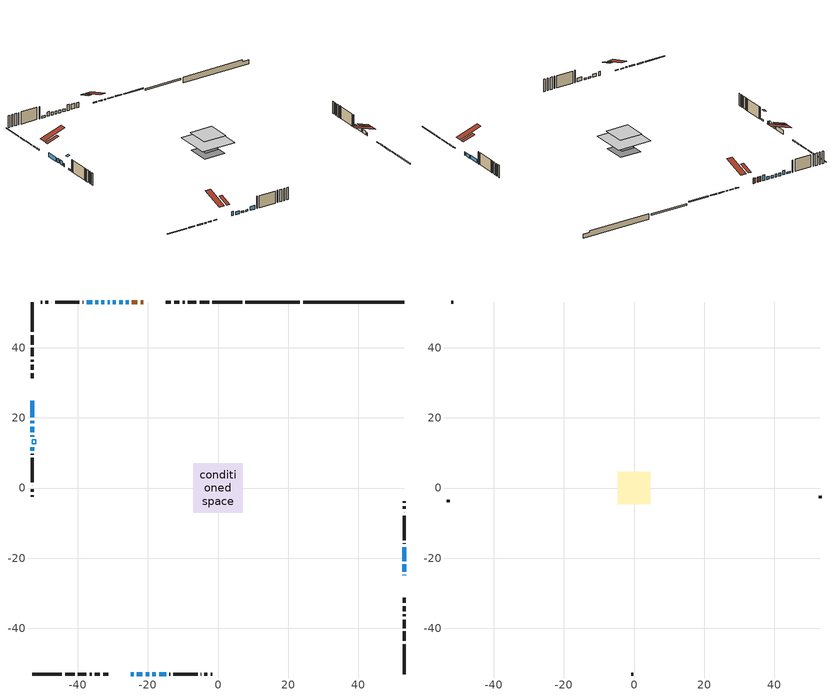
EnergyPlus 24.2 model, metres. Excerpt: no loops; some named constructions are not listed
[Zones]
conditioned space
 floor adiabatic (Floor2 construction): -2.73,-2.73 -2.73,2.73 2.73,2.73 2.73,-2.73 z0.46
 floor adiabatic (AdiabaticFloorConstruction): -7.09,-7.09 -7.09,7.09 7.09,7.09 7.09,-7.09 z2.9
 floor foundation (Slab1 construction): -4.43,-4.43 -4.43,4.43 4.43,4.43 4.43,-4.43 z-1.77
 floor foundation (Slab2 construction): -2.73,-2.73 -2.73,2.73 2.73,2.73 2.73,-2.73 z-0.46
 wall outside (RimJoist1 construction): 6.9,53.06 -1.6,53.06 / -53.06,-53.06 -44.56,-53.06 / -53.06,53.06 -53.06,44.56 / 53.06,-53.06 53.06,-44.56 z0.46:0.76
 wall outside (RimJoist2 construction): -2.53,53.06 -5.26,53.06 / -43.63,-53.06 -40.9,-53.06 / -53.06,43.63 -53.06,40.9 / 53.06,-43.63 53.06,-40.9 z0.46:0.76
 wall outside (RimJoist3 construction): -6.19,53.06 -8.61,53.06 / -39.97,-53.06 -37.55,-53.06 / -53.06,39.97 -53.06,37.55 / 53.06,-39.97 53.06,-37.55 z0.46:0.76
 wall outside (RimJoist4 construction): -9.54,53.06 -10.12,53.06 / -36.62,-53.06 -36.03,-53.06 / -53.06,36.62 -53.06,36.03 / 53.06,-36.62 53.06,-36.03 z0.46:0.76
 wall outside (RimJoist5 construction): -11.05,53.06 -12.49,53.06 / -35.11,-53.06 -33.67,-53.06 / -53.06,35.11 -53.06,33.67 / 53.06,-35.11 53.06,-33.67 z0.46:0.76
 wall outside (RimJoist6 construction): -13.42,53.06 -14.85,53.06 / -32.74,-53.06 -31.3,-53.06 / -53.06,32.74 -53.06,31.3 / 53.06,-32.74 53.06,-31.3 z0.46:0.76
 wall outside (AdiabaticWallConstruction 1): -21.31,53.06 -22.1,53.06 / -23.02,53.06 -24.59,53.06 z0.46:2.49
 wall outside (AdiabaticWallConstruction): 53.06,-24.85 53.06,-24.75 / -53.06,14.98 -53.06,14.64 / -23.13,-53.06 -21.55,-53.06 / -30.89,53.06 -31.52,53.06 z0.46:1.68; -53.06,24.85 -53.06,20.13 z0.46:2.08; -25.52,53.06 -26.28,53.06 z0.46:2.75; -24.85,-53.06 -24.06,-53.06 / -53.06,19.2 -53.06,18.41 z0.46:2.09; -53.06,17.48 -53.06,15.91 / -34.21,53.06 -35,53.06 z0.46:2.24; 53.06,-23.82 53.06,-21.79 z0.46:1.83; -27.21,53.06 -28.23,53.06 / -29.15,53.06 -29.97,53.06 z0.46:1.53; -20.63,-53.06 -19.63,-53.06 / -18.71,-53.06 -17.71,-53.06 / -53.06,11.64 -53.06,10.65 z0.46:1.07; 53.06,-20.86 53.06,-16.9 / -16.79,-53.06 -14.8,-53.06 z0.46:1.96; -32.44,53.06 -33.28,53.06 z0.46:1.58; -35.93,53.06 -37.48,53.06 z0.46:1.1
 wall outside (Wall1 construction): -38.4,53.06 -38.6,53.06 / -13.88,-53.06 -13.68,-53.06 / -53.06,9.72 -53.06,9.53 / 53.06,-15.97 53.06,-15.78 z0.46:5.34
 wall outside (Wall2 construction): -39.53,53.06 -46.49,53.06 / -12.75,-53.06 -5.79,-53.06 / -53.06,8.6 -53.06,1.63 / 53.06,-14.85 53.06,-7.88 z0.46:5.34
 wall outside (Wall3 construction): -47.42,53.06 -47.49,53.06 / -4.86,-53.06 -4.79,-53.06 / -53.06,0.7 -53.06,0.63 / 53.06,-6.95 53.06,-6.88 z0.46:5.34
 wall outside (Wall4 construction): -48.42,53.06 -49.23,53.06 / -3.86,-53.06 -3.05,-53.06 / -53.06,-0.29 -53.06,-1.1 / 53.06,-5.96 53.06,-5.15 z0.46:5.34
 wall outside (Wall6 construction): -50.16,53.06 -50.59,53.06 / -2.12,-53.06 -1.69,-53.06 / -53.06,-2.03 -53.06,-2.46 / 53.06,-4.22 53.06,-3.78 z0.46:5.34
 wall foundation (FoundationWall1 construction): 24.3,53.06,-1.77 24.3,53.06,0.46 50.18,53.06,0.46 50.18,53.06,-0.17 53.06,53.06,-0.17 53.06,53.06,-1.77
 wall foundation (FoundationWall2 construction): 23.38,53.06 7.83,53.06 z-0.46:0.15
 window (WindowConstruction 14): 53.06,-24.85 53.06,-24.75 z0.46:1.68
 window (WindowConstruction 5): -53.06,24.85 -53.06,20.13 z0.46:2.08
 window (WindowConstruction 6): -25.52,53.06 -26.28,53.06 z0.46:2.75
 window (WindowConstruction 7): -24.85,-53.06 -24.06,-53.06 z0.46:2.08
 window (WindowConstruction 8): -53.06,19.2 -53.06,18.41 z0.46:2.08
 window (WindowConstruction 9): -53.06,17.48 -53.06,15.91 z0.46:2.24
 window (WindowConstruction 15): -53.06,14.98 -53.06,14.64 z0.46:1.68
 window (WindowConstruction 10): 53.06,-23.82 53.06,-21.79 z0.46:1.83
 window (WindowConstruction 11): -27.21,53.06 -28.22,53.06 z0.46:1.53
 window (WindowConstruction 12): -29.15,53.06 -29.97,53.06 z0.46:1.53
 window (WindowConstruction 13): -23.13,-53.06 -21.55,-53.06 z0.46:1.68
 window (WindowConstruction 17): -20.62,-53.06 -19.63,-53.06 z0.46:1.07
 window (WindowConstruction 18): -18.71,-53.06 -17.71,-53.06 z0.46:1.07
 window (WindowConstruction 16): -30.9,53.06 -31.51,53.06 z0.46:1.68
 window (WindowConstruction 19): -53.06,11.64 -53.06,10.65 z0.46:1.07
 window (WindowConstruction): 53.06,-20.86 53.06,-16.9 z0.46:1.96
 window (WindowConstruction 1): -32.44,53.06 -33.28,53.06 z0.46:1.58
 window (WindowConstruction 2): -16.79,-53.06 -14.8,-53.06 z0.46:1.96
 window (WindowConstruction 3): -34.21,53.06 -35,53.06 z0.46:2.24
 window (WindowConstruction 4): -35.93,53.06 -37.48,53.06 z0.46:1.09
 door (Door): -21.31,53.06 -22.1,53.06 z0.46:2.49
 door (Door 1): -23.02,53.06 -24.59,53.06 z0.46:2.49
 ceiling adiabatic (AdiabaticFloorConstruction): 7.09,-7.09 7.09,7.09 -7.09,7.09 -7.09,-7.09 z2.9
 roof outside (Roof2 construction): -20.38,53.06,5.34 -20.38,48.2,6.96 -19.1,48.2,6.96 -19.1,53.06,5.34; -25.77,-53.06,5.34 -25.77,-48.2,6.96 -27.06,-48.2,6.96 -27.06,-53.06,5.34; -53.06,25.77,5.34 -48.2,25.77,6.96 -48.2,27.06,6.96 -53.06,27.06,5.34; 53.06,-25.77,5.34 48.2,-25.77,6.96 48.2,-27.06,6.96 53.06,-27.06,5.34
 roof outside (AdiabaticRoofConstruction): -53.06,12.57,5.34 -51.98,12.57,5.7 -51.98,13.71,5.7 -53.06,13.71,5.34
 skylight (SkylightConstruction): -53.06,12.57,5.34 -51.98,12.57,5.7 -51.98,13.71,5.7 -53.06,13.71,5.34
attic - vented
 floor to conditioned space (Floor1 construction Reversed): -4.66,-4.66 -4.66,4.66 4.66,4.66 4.66,-4.66 z5.34
 wall outside (Wall7 construction): -51.52,53.06 -52.13,53.06 / -0.76,-53.06 -0.15,-53.06 / -53.06,-3.39 -53.06,-4 / 53.06,-2.86 53.06,-2.25 z0.46:5.34
 roof outside (Roof1 construction): -18.17,53.06,5.34 -18.17,43.98,8.36 -15.78,43.98,8.36 -15.78,53.06,5.34; -27.98,-53.06,5.34 -27.98,-43.98,8.36 -30.38,-43.98,8.36 -30.38,-53.06,5.34; -53.06,27.98,5.34 -43.98,27.98,8.36 -43.98,30.38,8.36 -53.06,30.38,5.34; 53.06,-27.98,5.34 43.98,-27.98,8.36 43.98,-30.38,8.36 53.06,-30.38,5.34
[Schedule:Day:Interval]
mech vent bath fan 1 schedule day: No, 07:00, 0, 08:00, 1, 09:00, 0.2, 24:00, 0
mech vent bath fan 1 schedule default day; misc plug loads schedule default day; general water use schedule default day; clothes dryer exhaust 0 schedule default day; cooling season schedule day; cooling season schedule day 2; cooling season schedule default day; exterior lighting schedule default day; natural vent schedule default day: No, 24:00, 0
misc plug loads schedule day: No, 06:00, 0.705882, 07:00, 0.745098, 08:00, 0.803922, 15:00, 0.823529, 16:00, 0.862745, 17:00, 0.921569, 18:00, 0.980392, 19:00, 1, 20:00, 0.980392, 21:00, 0.941176, 22:00, 0.862745, 23:00, 0.784314, 24:00, 0.72549
general water use schedule day: No, 01:00, 0.315068, 03:00, 0.287671, 04:00, 0.342466, 05:00, 0.369863, 06:00, 0.520548, 07:00, 0.60274, 08:00, 0.534247, 10:00, 0.506849, 11:00, 0.465753, 14:00, 0.479452, 15:00, 0.534247, 16:00, 0.589041, 17:00, 0.69863, 18:00, 0.876712, 19:00, 0.890411, 20:00, 0.986301, 21:00, 1, 22:00, 0.863014, 23:00, 0.616438, 24:00, 0.465753
clothes dryer exhaust 0 schedule day: No, 01:00, 0.123457, 02:00, 0.0740741, 03:00, 0.0493827, 04:00, 0.0246914, 05:00, 0.0493827, 06:00, 0.0740741, 07:00, 0.197531, 08:00, 0.395062, 09:00, 0.592593, 10:00, 0.839506, 11:00, 0.962963, 12:00, 1, 13:00, 0.91358, 14:00, 0.82716, 15:00, 0.716049, 16:00, 0.753086, 17:00, 0.679012, 18:00, 0.666667, 20:00, 0.62963, 21:00, 0.641975, 22:00, 0.666667, 23:00, 0.54321, 24:00, 0.296296
cooling season schedule day 1: No, 24:00, 1
exterior lighting schedule day: No, 01:00, 0.566667, 03:00, 0.524167, 05:00, 0.495833, 06:00, 0.5525, 07:00, 0.623333, 08:00, 0.580833, 09:00, 0.439167, 10:00, 0.354167, 12:00, 0.34, 13:00, 0.354167, 14:00, 0.396667, 15:00, 0.425, 16:00, 0.495833, 17:00, 0.623333, 18:00, 0.793333, 19:00, 0.906667, 20:00, 0.963333, 21:00, 0.991667, 22:00, 0.920833, 23:00, 0.793333, 24:00, 0.665833
exterior lighting schedule day 1: No, 01:00, 0.528571, 03:00, 0.488929, 05:00, 0.4625, 06:00, 0.515357, 07:00, 0.581429, 08:00, 0.541786, 09:00, 0.409643, 10:00, 0.330357, 12:00, 0.317143, 13:00, 0.330357, 14:00, 0.37, 15:00, 0.396429, 16:00, 0.4625, 17:00, 0.581429, 18:00, 0.74, 19:00, 0.845714, 20:00, 0.898571, 21:00, 0.925, 22:00, 0.858929, 23:00, 0.74, 24:00, 0.621071
exterior lighting schedule day 10: No, 01:00, 0.552381, 03:00, 0.510952, 05:00, 0.483333, 06:00, 0.538571, 07:00, 0.607619, 08:00, 0.56619, 09:00, 0.428095, 10:00, 0.345238, 12:00, 0.331429, 13:00, 0.345238, 14:00, 0.386667, 15:00, 0.414286, 16:00, 0.483333, 17:00, 0.607619, 18:00, 0.773333, 19:00, 0.88381, 20:00, 0.939048, 21:00, 0.966667, 22:00, 0.897619, 23:00, 0.773333, 24:00, 0.649048
exterior lighting schedule day 11: No, 01:00, 0.571429, 03:00, 0.528571, 05:00, 0.5, 06:00, 0.557143, 07:00, 0.628571, 08:00, 0.585714, 09:00, 0.442857, 10:00, 0.357143, 12:00, 0.342857, 13:00, 0.357143, 14:00, 0.4, 15:00, 0.428571, 16:00, 0.5, 17:00, 0.628571, 18:00, 0.8, 19:00, 0.914286, 20:00, 0.971429, 21:00, 1, 22:00, 0.928571, 23:00, 0.8, 24:00, 0.671429
exterior lighting schedule day 2: No, 01:00, 0.485714, 03:00, 0.449286, 05:00, 0.425, 06:00, 0.473571, 07:00, 0.534286, 08:00, 0.497857, 09:00, 0.376429, 10:00, 0.303571, 12:00, 0.291429, 13:00, 0.303571, 14:00, 0.34, 15:00, 0.364286, 16:00, 0.425, 17:00, 0.534286, 18:00, 0.68, 19:00, 0.777143, 20:00, 0.825714, 21:00, 0.85, 22:00, 0.789286, 23:00, 0.68, 24:00, 0.570714
exterior lighting schedule day 3: No, 01:00, 0.442857, 03:00, 0.409643, 05:00, 0.3875, 06:00, 0.431786, 07:00, 0.487143, 08:00, 0.453929, 09:00, 0.343214, 10:00, 0.276786, 12:00, 0.265714, 13:00, 0.276786, 14:00, 0.31, 15:00, 0.332143, 16:00, 0.3875, 17:00, 0.487143, 18:00, 0.62, 19:00, 0.708571, 20:00, 0.752857, 21:00, 0.775, 22:00, 0.719643, 23:00, 0.62, 24:00, 0.520357
exterior lighting schedule day 4: No, 01:00, 0.4, 03:00, 0.37, 05:00, 0.35, 06:00, 0.39, 07:00, 0.44, 08:00, 0.41, 09:00, 0.31, 10:00, 0.25, 12:00, 0.24, 13:00, 0.25, 14:00, 0.28, 15:00, 0.3, 16:00, 0.35, 17:00, 0.44, 18:00, 0.56, 19:00, 0.64, 20:00, 0.68, 21:00, 0.7, 22:00, 0.65, 23:00, 0.56, 24:00, 0.47
exterior lighting schedule day 5: No, 01:00, 0.380952, 03:00, 0.352381, 05:00, 0.333333, 06:00, 0.371429, 07:00, 0.419048, 08:00, 0.390476, 09:00, 0.295238, 10:00, 0.238095, 12:00, 0.228571, 13:00, 0.238095, 14:00, 0.266667, 15:00, 0.285714, 16:00, 0.333333, 17:00, 0.419048, 18:00, 0.533333, 19:00, 0.609524, 20:00, 0.647619, 21:00, 0.666667, 22:00, 0.619048, 23:00, 0.533333, 24:00, 0.447619
exterior lighting schedule day 6: No, 01:00, 0.390476, 03:00, 0.36119, 05:00, 0.341667, 06:00, 0.380714, 07:00, 0.429524, 08:00, 0.400238, 09:00, 0.302619, 10:00, 0.244048, 12:00, 0.234286, 13:00, 0.244048, 14:00, 0.273333, 15:00, 0.292857, 16:00, 0.341667, 17:00, 0.429524, 18:00, 0.546667, 19:00, 0.624762, 20:00, 0.66381, 21:00, 0.683333, 22:00, 0.634524, 23:00, 0.546667, 24:00, 0.45881
exterior lighting schedule day 7: No, 01:00, 0.419048, 03:00, 0.387619, 05:00, 0.366667, 06:00, 0.408571, 07:00, 0.460952, 08:00, 0.429524, 09:00, 0.324762, 10:00, 0.261905, 12:00, 0.251429, 13:00, 0.261905, 14:00, 0.293333, 15:00, 0.314286, 16:00, 0.366667, 17:00, 0.460952, 18:00, 0.586667, 19:00, 0.670476, 20:00, 0.712381, 21:00, 0.733333, 22:00, 0.680952, 23:00, 0.586667, 24:00, 0.492381
exterior lighting schedule day 8: No, 01:00, 0.466667, 03:00, 0.431667, 05:00, 0.408333, 06:00, 0.455, 07:00, 0.513333, 08:00, 0.478333, 09:00, 0.361667, 10:00, 0.291667, 12:00, 0.28, 13:00, 0.291667, 14:00, 0.326667, 15:00, 0.35, 16:00, 0.408333, 17:00, 0.513333, 18:00, 0.653333, 19:00, 0.746667, 20:00, 0.793333, 21:00, 0.816667, 22:00, 0.758333, 23:00, 0.653333, 24:00, 0.548333
exterior lighting schedule day 9: No, 01:00, 0.509524, 03:00, 0.47131, 05:00, 0.445833, 06:00, 0.496786, 07:00, 0.560476, 08:00, 0.522262, 09:00, 0.394881, 10:00, 0.318452, 12:00, 0.305714, 13:00, 0.318452, 14:00, 0.356667, 15:00, 0.382143, 16:00, 0.445833, 17:00, 0.560476, 18:00, 0.713333, 19:00, 0.815238, 20:00, 0.86619, 21:00, 0.891667, 22:00, 0.827976, 23:00, 0.713333, 24:00, 0.59869
[Schedule:Week:Daily]
mech vent bath fan 1 schedule Week Rule - Jan1-Dec31: mech vent bath fan 1 schedule day, mech vent bath fan 1 schedule day, mech vent bath fan 1 schedule day, mech vent bath fan 1 schedule day, mech vent bath fan 1 schedule day, mech vent bath fan 1 schedule day, mech vent bath fan 1 schedule day, mech vent bath fan 1 schedule default day, mech vent bath fan 1 schedule default day, mech vent bath fan 1 schedule default day, mech vent bath fan 1 schedule default day, mech vent bath fan 1 schedule default day
misc plug loads schedule Week Rule - Jan1-Dec31: misc plug loads schedule day, misc plug loads schedule day, misc plug loads schedule day, misc plug loads schedule day, misc plug loads schedule day, misc plug loads schedule day, misc plug loads schedule day, misc plug loads schedule default day, misc plug loads schedule default day, misc plug loads schedule default day, misc plug loads schedule default day, misc plug loads schedule default day
general water use schedule Week Rule - Jan1-Dec31: general water use schedule day, general water use schedule day, general water use schedule day, general water use schedule day, general water use schedule day, general water use schedule day, general water use schedule day, general water use schedule default day, general water use schedule default day, general water use schedule default day, general water use schedule default day, general water use schedule default day
clothes dryer exhaust 0 schedule Week Rule - Jan1-Dec31: clothes dryer exhaust 0 schedule day, clothes dryer exhaust 0 schedule day, clothes dryer exhaust 0 schedule day, clothes dryer exhaust 0 schedule day, clothes dryer exhaust 0 schedule day, clothes dryer exhaust 0 schedule day, clothes dryer exhaust 0 schedule day, clothes dryer exhaust 0 schedule default day, clothes dryer exhaust 0 schedule default day, clothes dryer exhaust 0 schedule default day, clothes dryer exhaust 0 schedule default day, clothes dryer exhaust 0 schedule default day
cooling season schedule Week Rule - Jan1-May26: cooling season schedule day, cooling season schedule day, cooling season schedule day, cooling season schedule day, cooling season schedule day, cooling season schedule day, cooling season schedule day, cooling season schedule default day, cooling season schedule default day, cooling season schedule default day, cooling season schedule default day, cooling season schedule default day
cooling season schedule Week Rule - May27-Jun2: cooling season schedule day, cooling season schedule day, cooling season schedule day, cooling season schedule day, cooling season schedule day, cooling season schedule day 1, cooling season schedule day 1, cooling season schedule default day, cooling season schedule default day, cooling season schedule default day, cooling season schedule default day, cooling season schedule default day
cooling season schedule Week Rule - Jun3-Sep29: cooling season schedule day 1, cooling season schedule day 1, cooling season schedule day 1, cooling season schedule day 1, cooling season schedule day 1, cooling season schedule day 1, cooling season schedule day 1, cooling season schedule default day, cooling season schedule default day, cooling season schedule default day, cooling season schedule default day, cooling season schedule default day
cooling season schedule Week Rule - Sep30-Oct6: cooling season schedule day 1, cooling season schedule day 2, cooling season schedule day 2, cooling season schedule day 2, cooling season schedule day 2, cooling season schedule day 2, cooling season schedule day 2, cooling season schedule default day, cooling season schedule default day, cooling season schedule default day, cooling season schedule default day, cooling season schedule default day
cooling season schedule Week Rule - Oct7-Dec31: cooling season schedule day 2, cooling season schedule day 2, cooling season schedule day 2, cooling season schedule day 2, cooling season schedule day 2, cooling season schedule day 2, cooling season schedule day 2, cooling season schedule default day, cooling season schedule default day, cooling season schedule default day, cooling season schedule default day, cooling season schedule default day
exterior lighting schedule Week Rule - Jan1-Jan27: exterior lighting schedule day, exterior lighting schedule day, exterior lighting schedule day, exterior lighting schedule day, exterior lighting schedule day, exterior lighting schedule day, exterior lighting schedule day, exterior lighting schedule default day, exterior lighting schedule default day, exterior lighting schedule default day, exterior lighting schedule default day, exterior lighting schedule default day
exterior lighting schedule Week Rule - Jan28-Feb3: exterior lighting schedule day, exterior lighting schedule day, exterior lighting schedule day, exterior lighting schedule day, exterior lighting schedule day 1, exterior lighting schedule day 1, exterior lighting schedule day 1, exterior lighting schedule default day, exterior lighting schedule default day, exterior lighting schedule default day, exterior lighting schedule default day, exterior lighting schedule default day
exterior lighting schedule Week Rule - Feb4-Feb24: exterior lighting schedule day 1, exterior lighting schedule day 1, exterior lighting schedule day 1, exterior lighting schedule day 1, exterior lighting schedule day 1, exterior lighting schedule day 1, exterior lighting schedule day 1, exterior lighting schedule default day, exterior lighting schedule default day, exterior lighting schedule default day, exterior lighting schedule default day, exterior lighting schedule default day
exterior lighting schedule Week Rule - Feb25-Mar3: exterior lighting schedule day 1, exterior lighting schedule day 1, exterior lighting schedule day 1, exterior lighting schedule day 1, exterior lighting schedule day 2, exterior lighting schedule day 2, exterior lighting schedule day 2, exterior lighting schedule default day, exterior lighting schedule default day, exterior lighting schedule default day, exterior lighting schedule default day, exterior lighting schedule default day
exterior lighting schedule Week Rule - Mar4-Mar31: exterior lighting schedule day 2, exterior lighting schedule day 2, exterior lighting schedule day 2, exterior lighting schedule day 2, exterior lighting schedule day 2, exterior lighting schedule day 2, exterior lighting schedule day 2, exterior lighting schedule default day, exterior lighting schedule default day, exterior lighting schedule default day, exterior lighting schedule default day, exterior lighting schedule default day
exterior lighting schedule Week Rule - Apr1-Apr28: exterior lighting schedule day 3, exterior lighting schedule day 3, exterior lighting schedule day 3, exterior lighting schedule day 3, exterior lighting schedule day 3, exterior lighting schedule day 3, exterior lighting schedule day 3, exterior lighting schedule default day, exterior lighting schedule default day, exterior lighting schedule default day, exterior lighting schedule default day, exterior lighting schedule default day
exterior lighting schedule Week Rule - Apr29-May5: exterior lighting schedule day 3, exterior lighting schedule day 3, exterior lighting schedule day 4, exterior lighting schedule day 4, exterior lighting schedule day 4, exterior lighting schedule day 4, exterior lighting schedule day 4, exterior lighting schedule default day, exterior lighting schedule default day, exterior lighting schedule default day, exterior lighting schedule default day, exterior lighting schedule default day
exterior lighting schedule Week Rule - May6-May26: exterior lighting schedule day 4, exterior lighting schedule day 4, exterior lighting schedule day 4, exterior lighting schedule day 4, exterior lighting schedule day 4, exterior lighting schedule day 4, exterior lighting schedule day 4, exterior lighting schedule default day, exterior lighting schedule default day, exterior lighting schedule default day, exterior lighting schedule default day, exterior lighting schedule default day
exterior lighting schedule Week Rule - May27-Jun2: exterior lighting schedule day 4, exterior lighting schedule day 4, exterior lighting schedule day 4, exterior lighting schedule day 4, exterior lighting schedule day 4, exterior lighting schedule day 5, exterior lighting schedule day 5, exterior lighting schedule default day, exterior lighting schedule default day, exterior lighting schedule default day, exterior lighting schedule default day, exterior lighting schedule default day
exterior lighting schedule Week Rule - Jun3-Jun30: exterior lighting schedule day 5, exterior lighting schedule day 5, exterior lighting schedule day 5, exterior lighting schedule day 5, exterior lighting schedule day 5, exterior lighting schedule day 5, exterior lighting schedule day 5, exterior lighting schedule default day, exterior lighting schedule default day, exterior lighting schedule default day, exterior lighting schedule default day, exterior lighting schedule default day
exterior lighting schedule Week Rule - Jul1-Jul28: exterior lighting schedule day 6, exterior lighting schedule day 6, exterior lighting schedule day 6, exterior lighting schedule day 6, exterior lighting schedule day 6, exterior lighting schedule day 6, exterior lighting schedule day 6, exterior lighting schedule default day, exterior lighting schedule default day, exterior lighting schedule default day, exterior lighting schedule default day, exterior lighting schedule default day
exterior lighting schedule Week Rule - Jul29-Aug4: exterior lighting schedule day 6, exterior lighting schedule day 6, exterior lighting schedule day 6, exterior lighting schedule day 7, exterior lighting schedule day 7, exterior lighting schedule day 7, exterior lighting schedule day 7, exterior lighting schedule default day, exterior lighting schedule default day, exterior lighting schedule default day, exterior lighting schedule default day, exterior lighting schedule default day
exterior lighting schedule Week Rule - Aug5-Aug25: exterior lighting schedule day 7, exterior lighting schedule day 7, exterior lighting schedule day 7, exterior lighting schedule day 7, exterior lighting schedule day 7, exterior lighting schedule day 7, exterior lighting schedule day 7, exterior lighting schedule default day, exterior lighting schedule default day, exterior lighting schedule default day, exterior lighting schedule default day, exterior lighting schedule default day
exterior lighting schedule Week Rule - Aug26-Sep1: exterior lighting schedule day 7, exterior lighting schedule day 7, exterior lighting schedule day 7, exterior lighting schedule day 7, exterior lighting schedule day 7, exterior lighting schedule day 7, exterior lighting schedule day 8, exterior lighting schedule default day, exterior lighting schedule default day, exterior lighting schedule default day, exterior lighting schedule default day, exterior lighting schedule default day
exterior lighting schedule Week Rule - Sep2-Sep29: exterior lighting schedule day 8, exterior lighting schedule day 8, exterior lighting schedule day 8, exterior lighting schedule day 8, exterior lighting schedule day 8, exterior lighting schedule day 8, exterior lighting schedule day 8, exterior lighting schedule default day, exterior lighting schedule default day, exterior lighting schedule default day, exterior lighting schedule default day, exterior lighting schedule default day
exterior lighting schedule Week Rule - Sep30-Oct6: exterior lighting schedule day 8, exterior lighting schedule day 9, exterior lighting schedule day 9, exterior lighting schedule day 9, exterior lighting schedule day 9, exterior lighting schedule day 9, exterior lighting schedule day 9, exterior lighting schedule default day, exterior lighting schedule default day, exterior lighting schedule default day, exterior lighting schedule default day, exterior lighting schedule default day
exterior lighting schedule Week Rule - Oct7-Oct27: exterior lighting schedule day 9, exterior lighting schedule day 9, exterior lighting schedule day 9, exterior lighting schedule day 9, exterior lighting schedule day 9, exterior lighting schedule day 9, exterior lighting schedule day 9, exterior lighting schedule default day, exterior lighting schedule default day, exterior lighting schedule default day, exterior lighting schedule default day, exterior lighting schedule default day
exterior lighting schedule Week Rule - Oct28-Nov3: exterior lighting schedule day 9, exterior lighting schedule day 9, exterior lighting schedule day 9, exterior lighting schedule day 9, exterior lighting schedule day 10, exterior lighting schedule day 10, exterior lighting schedule day 10, exterior lighting schedule default day, exterior lighting schedule default day, exterior lighting schedule default day, exterior lighting schedule default day, exterior lighting schedule default day
exterior lighting schedule Week Rule - Nov4-Nov24: exterior lighting schedule day 10, exterior lighting schedule day 10, exterior lighting schedule day 10, exterior lighting schedule day 10, exterior lighting schedule day 10, exterior lighting schedule day 10, exterior lighting schedule day 10, exterior lighting schedule default day, exterior lighting schedule default day, exterior lighting schedule default day, exterior lighting schedule default day, exterior lighting schedule default day
exterior lighting schedule Week Rule - Nov25-Dec1: exterior lighting schedule day 10, exterior lighting schedule day 10, exterior lighting schedule day 10, exterior lighting schedule day 10, exterior lighting schedule day 10, exterior lighting schedule day 10, exterior lighting schedule day 11, exterior lighting schedule default day, exterior lighting schedule default day, exterior lighting schedule default day, exterior lighting schedule default day, exterior lighting schedule default day
exterior lighting schedule Week Rule - Dec2-Dec31: exterior lighting schedule day 11, exterior lighting schedule day 11, exterior lighting schedule day 11, exterior lighting schedule day 11, exterior lighting schedule day 11, exterior lighting schedule day 11, exterior lighting schedule day 11, exterior lighting schedule default day, exterior lighting schedule default day, exterior lighting schedule default day, exterior lighting schedule default day, exterior lighting schedule default day
natural vent schedule Week Rule - Jan1-Dec31: natural vent schedule default day, natural vent schedule default day, natural vent schedule default day, natural vent schedule default day, natural vent schedule default day, natural vent schedule default day, natural vent schedule default day, natural vent schedule default day, natural vent schedule default day, natural vent schedule default day, natural vent schedule default day, natural vent schedule default day
[Schedule:Year]
clothes dryer exhaust 0 schedule: clothes dryer exhaust 0 schedule Week Rule - Jan1-Dec31, 1, 1, 12, 31
cooling season schedule: cooling season schedule Week Rule - Jan1-May26, 1, 1, 5, 26, cooling season schedule Week Rule - May27-Jun2, 5, 27, 6, 2, cooling season schedule Week Rule - Jun3-Sep29, 6, 3, 9, 29, cooling season schedule Week Rule - Sep30-Oct6, 9, 30, 10, 6, cooling season schedule Week Rule - Oct7-Dec31, 10, 7, 12, 31
natural vent schedule: natural vent schedule Week Rule - Jan1-Dec31, 1, 1, 12, 31
